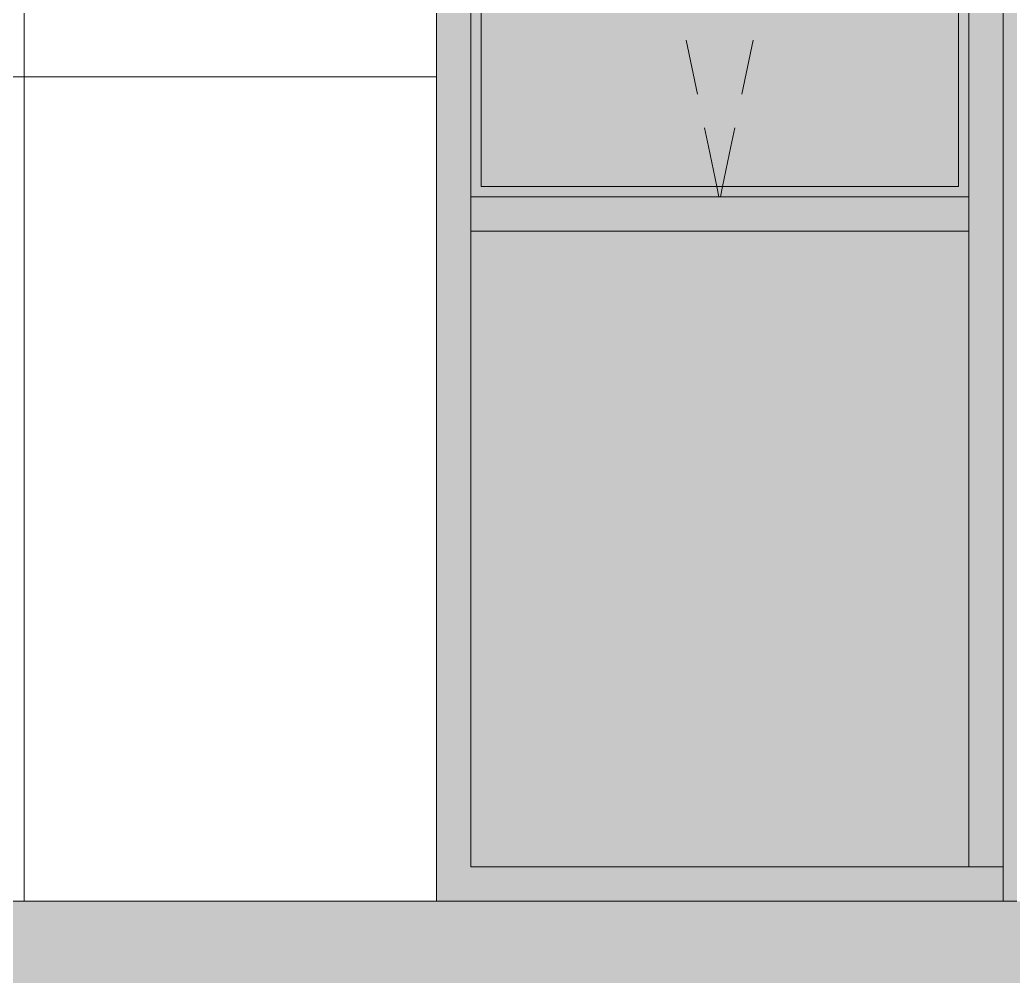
# Model space of a CAD drawing. Header units: millimetres. Extents: x 1499747 to 4230374, y -28481 to 441852.
# Drawn here: x 4146857 to 4148302, y 363719 to 365111 of the extents above; entities that cross this region are included whole.
import ezdxf

# ---------------------------------------------------------------- set-up
doc = ezdxf.new("R2010")
doc.units = ezdxf.units.MM
doc.header["$MEASUREMENT"] = 0
doc.layers.add('Чертеж и Рисунок', color=7, linetype='Continuous')

msp = doc.modelspace()

# ---------------------------------------------------------------- hatches: boundary and pattern name
at = {"layer": 'Чертеж и Рисунок', "linetype": 'Continuous', "lineweight": 0, "true_color": 0xf7fdff}
for points in [[(4147512.76467, 364853.35783), (4147527.76469, 364868.35785), (4147527.76469, 366588.36048), (4147512.76467, 366603.3605), (4147512.76467, 366228.35993)], [(4148222.76575, 366588.36048), (4148222.76575, 364868.35785), (4148237.76578, 364853.35783), (4148237.76578, 366228.35993), (4148237.76578, 366603.3605)], [(4147512.76467, 364853.35783), (4148237.76578, 364853.35783), (4148222.76575, 364868.35785), (4147527.76469, 364868.35785)]]:
    msp.add_hatch(color=7, dxfattribs=at).paths.add_polyline_path(points)
at = {"layer": 'Чертеж и Рисунок', "linetype": 'Continuous', "lineweight": 0, "true_color": 0x2e2e2e}
for points in [[(4148287.76585, 363828.35626), (4148307.76588, 363828.35626), (4148307.76588, 366583.36047), (4148287.76585, 366603.3605)], [(4147462.76459, 364828.35779), (4147512.76467, 364828.35779), (4147512.76467, 366228.35993), (4147462.76459, 366228.35993)], [(4148237.76578, 366228.35993), (4148237.76578, 364828.35779), (4148287.76585, 364828.35779), (4148287.76585, 366228.35993)], [(4147512.76467, 364853.35783), (4147512.76467, 364803.35775), (4148187.7657, 364803.35775), (4148187.7657, 364853.35783)], [(4148187.7657, 364803.35775), (4148237.76578, 364803.35775), (4148237.76578, 364853.35783), (4148187.7657, 364853.35783)], [(4147462.76459, 364828.35779), (4147462.76459, 363828.35626), (4147512.76467, 363878.35634), (4147512.76467, 364828.35779)], [(4148287.76585, 364828.35779), (4148237.76578, 364828.35779), (4148237.76578, 363878.35634), (4148287.76585, 363878.35634)], [(4147462.76459, 363828.35626), (4148187.7657, 363828.35626), (4148187.7657, 363878.35634), (4147512.76467, 363878.35634)], [(4148287.76585, 363828.35626), (4148287.76585, 363878.35634), (4148187.7657, 363878.35634), (4148187.7657, 363828.35626)]]:
    msp.add_hatch(color=250, dxfattribs=at).paths.add_polyline_path(points)
at = {"layer": 'Чертеж и Рисунок', "linetype": 'Continuous', "lineweight": 0, "true_color": 0x84adf9}
for points in [[(4147527.76469, 364868.35785), (4148222.76575, 364868.35785), (4148222.76575, 366588.36048), (4147527.76469, 366588.36048)], [(4147512.76467, 363878.35634), (4148237.76578, 363878.35634), (4148237.76578, 364803.35775), (4147512.76467, 364803.35775)]]:
    msp.add_hatch(color=161, dxfattribs=at).paths.add_polyline_path(points)
at = {"layer": 'Чертеж и Рисунок', "linetype": 'Continuous', "lineweight": 0, "true_color": 0x7f7f7f}
for points in [[(4146237.76272, 363828.35626), (4146237.76272, 359728.35), (4146887.76371, 359728.35), (4146887.76371, 363828.35626)], [(4146887.76371, 363828.35626), (4146887.76371, 363628.35595), (4150937.7699, 363628.35595), (4150937.7699, 363828.35626)]]:
    msp.add_hatch(color=8, dxfattribs=at).paths.add_polyline_path(points)

# ---------------------------------------------------------------- linework, layer by layer
at = {"layer": 'Чертеж и Рисунок', "color": 253, "linetype": 'Continuous', "lineweight": 5, "true_color": 0xaaaaaa}
for points in [[(4146862.56367, 373528.37108), (4146862.56367, 363828.35626)], [(4145662.76184, 365027.95809), (4147462.76459, 365027.95809)]]:
    msp.add_lwpolyline(points, dxfattribs=at)
at = {"layer": 'Чертеж и Рисунок', "color": 7, "linetype": 'Continuous', "lineweight": 5}
for points in [[(4147462.76459, 363828.35626), (4147462.76459, 368078.36275)], [(4147527.76469, 366588.36048), (4147527.76469, 364868.35785)], [(4148222.76575, 364868.35785), (4148222.76575, 366588.36048)], [(4147512.76467, 364853.35783), (4147512.76467, 366228.35993)], [(4148237.76578, 364828.35779), (4148237.76578, 366228.35993)], [(4148287.76585, 364828.35779), (4148287.76585, 366228.35993)], [(4147527.76469, 364868.35785), (4148222.76575, 364868.35785)], [(4147512.76467, 364828.35779), (4147512.76467, 364853.35783)], [(4148187.7657, 364853.35783), (4147512.76467, 364853.35783)], [(4148237.76578, 364853.35783), (4148187.7657, 364853.35783)], [(4147512.76467, 364803.35775), (4147512.76467, 364828.35779)], [(4148237.76578, 363878.35634), (4148237.76578, 364828.35779)], [(4148287.76585, 363878.35634), (4148287.76585, 364828.35779)], [(4147512.76467, 363878.35634), (4147512.76467, 364803.35775)], [(4148187.7657, 364803.35775), (4147512.76467, 364803.35775)], [(4148237.76578, 364803.35775), (4148187.7657, 364803.35775)], [(4148187.7657, 363878.35634), (4147512.76467, 363878.35634)], [(4148237.76578, 363878.35634), (4148187.7657, 363878.35634)], [(4148287.76585, 363878.35634), (4148237.76578, 363878.35634)], [(4148287.76585, 363878.35634), (4148287.76585, 363828.35626)], [(4145662.76184, 363828.35626), (4147462.76459, 363828.35626)], [(4148187.7657, 363828.35626), (4147462.76459, 363828.35626)], [(4148287.76585, 363828.35626), (4148187.7657, 363828.35626)], [(4148307.76588, 363828.35626), (4148287.76585, 363828.35626)]]:
    msp.add_lwpolyline(points, dxfattribs=at)
at = {"layer": 'Чертеж и Рисунок', "color": 23, "linetype": 'Continuous', "lineweight": 5, "true_color": 0xbf8080}
for points in [[(4147826.56515, 365081.35817), (4147842.96517, 365003.05805)], [(4147923.8653, 365081.35817), (4147907.56527, 365003.05805)], [(4147853.16519, 364954.05798), (4147858.8652, 364926.75794)], [(4147897.26526, 364954.05798), (4147891.56525, 364926.75794)], [(4147858.8652, 364926.75794), (4147871.06522, 364868.35785)], [(4147891.56525, 364926.75794), (4147879.36523, 364868.35785)], [(4147871.06522, 364868.35785), (4147874.16522, 364853.35783)], [(4147879.36523, 364868.35785), (4147876.26522, 364853.35783)]]:
    msp.add_lwpolyline(points, dxfattribs=at)
at = {"layer": 'Чертеж и Рисунок', "color": 1, "linetype": 'Continuous', "lineweight": 0}
for points in [[(4147062.16398, 363828.35626), (4147203.26419, 363828.35626)], [(4147414.96452, 363828.35626), (4147944.06533, 363828.35626)], [(4148155.76565, 363828.35626), (4148296.86587, 363828.35626)]]:
    msp.add_lwpolyline(points, dxfattribs=at)

doc.saveas('drawing.dxf')
